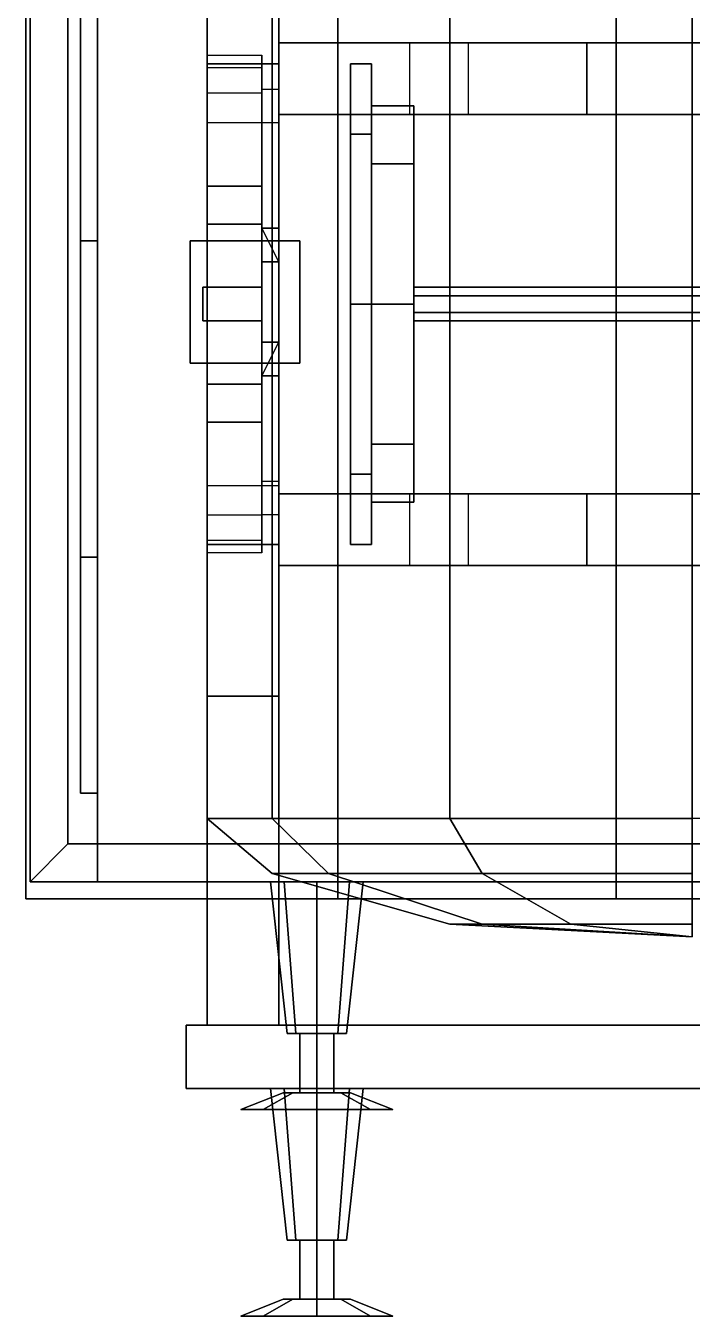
# Model space of a CAD drawing. Header units: millimetres. Extents: x -1.6 to 3, y -4.3 to 7.5.
# Drawn here: x -1.58 to 0, y -4.32 to -1.26 of the extents above; entities that cross this region are included whole.
import ezdxf

# ---------------------------------------------------------------- set-up
doc = ezdxf.new("R2010")
doc.units = ezdxf.units.MM
doc.layers.add('buffer', color=1, linetype='Continuous')
doc.layers.add('wheels', color=2, linetype='Continuous')

msp = doc.modelspace()

# ---------------------------------------------------------------- linework, layer by layer
for points in [[(-1.15, -3.63, 1.3), (-0.98, -3.63, 1.3), (-0.98, 3.63, 1.3), (-1.15, 3.63, 1.3)], [(-1.15, 3.63, 1.3), (-1.15, 3.63, 1.01), (-1.15, -3.63, 1.01), (-1.15, -3.63, 1.3)], [(-1.15, 3.63, 1.01), (-0.98, 3.63, 1.01), (-0.98, -3.63, 1.01), (-1.15, -3.63, 1.01)], [(-0.98, -3.63, 1.3), (-0.98, -3.63, 1.01), (-0.98, 3.63, 1.01), (-0.98, 3.63, 1.3)], [(-1.58, 3.31, -11.02), (-1.58, -3.33, -11.02), (-0.84, -3.33, -10.89), (-0.84, 3.31, -10.89)], [(1.58, 3.31, -11.02), (1.58, -3.33, -11.02), (-1.58, -3.33, -11.02), (-1.58, 3.31, -11.02)], [(-0.84, 3.31, -10.89), (-0.84, -3.33, -10.89), (0.84, -3.33, -10.89), (0.84, 3.31, -10.89)], [(-0.84, 3.31, -10.89), (-0.84, -3.33, -10.89), (-0.18, -3.33, -10.83), (-0.18, 3.31, -10.83)], [(0.84, 3.31, -10.89), (0.84, -3.33, -10.89), (-0.84, -3.33, -10.89), (-0.84, 3.31, -10.89)], [(-0.18, 3.31, -10.83), (-0.18, -3.33, -10.83), (0.18, -3.33, -10.83), (0.18, 3.31, -10.83)], [(-1.57, 3.29, -4.2), (-1.57, -3.29, -4.2), (-1.57, -3.29, -3.9), (-1.57, 3.29, -3.9)], [(1.57, 3.29, -4.2), (1.57, -3.29, -4.2), (-1.57, -3.29, -4.2), (-1.57, 3.29, -4.2)], [(-1.57, -3.29, -2.58), (-1.48, -3.2, -2.58), (-1.48, 3.2, -2.58), (-1.57, 3.29, -2.58)], [(-1.57, 3.29, -2.58), (-1.57, 3.29, -3.9), (-1.57, -3.29, -3.9), (-1.57, -3.29, -2.58)], [(-1.41, 3.29, -13.54), (-1.41, -3.29, -13.54), (-1.41, -3.29, -11.02), (-1.41, 3.29, -11.02)], [(1.41, 3.29, -13.54), (1.41, -3.29, -13.54), (-1.41, -3.29, -13.54), (-1.41, 3.29, -13.54)], [(-1.48, 3.2, -3.9), (-1.48, -3.2, -3.9), (1.48, -3.2, -3.9), (1.48, 3.2, -3.9)], [(-1.48, -3.2, -2.58), (-1.48, -3.2, -3.9), (-1.48, 3.2, -3.9), (-1.48, 3.2, -2.58)], [(-0.9959, 3.14, 3.035), (-1.15, 3.14, 2.46), (-1.15, -3.14, 2.46), (-0.9959, -3.14, 3.035)], [(-1.15, 3.14, 2.46), (-0.9959, 3.14, 1.885), (-0.9959, -3.14, 1.885), (-1.15, -3.14, 2.46)], [(-0.575, 3.14, 3.4559), (-0.9959, 3.14, 3.035), (-0.9959, -3.14, 3.035), (-0.575, -3.14, 3.4559)], [(-0.9959, 3.14, 1.885), (-0.575, 3.14, 1.4641), (-0.575, -3.14, 1.4641), (-0.9959, -3.14, 1.885)], [(0, 3.14, 3.61), (-0.575, 3.14, 3.4559), (-0.575, -3.14, 3.4559), (0, -3.14, 3.61)], [(-0.575, 3.14, 1.4641), (0, 3.14, 1.31), (0, -3.14, 1.31), (-0.575, -3.14, 1.4641)], [(0, 3.14, 1.31), (0.575, 3.14, 1.4641), (0.575, -3.14, 1.4641), (0, -3.14, 1.31)], [(-1.45, 0.92, -11.09), (-1.45, -3.08, -11.09), (-1.45, -3.08, -11.02), (-1.45, 0.92, -11.02)], [(-1.41, 0.92, -11.09), (-1.41, -3.08, -11.09), (-1.45, -3.08, -11.09), (-1.45, 0.92, -11.09)], [(-1.45, 0.92, -13.27), (-1.45, -3.08, -13.27), (-1.45, -3.08, -13.2), (-1.45, 0.92, -13.2)], [(-1.41, 0.92, -13.27), (-1.41, -3.08, -13.27), (-1.45, -3.08, -13.27), (-1.45, 0.92, -13.27)], [(-1.45, 0.92, -13.2), (-1.45, -3.08, -13.2), (-1.41, -3.08, -13.2), (-1.41, 0.92, -13.2)], [(-1.41, -3.08, -11.02), (-1.41, -3.08, -11.09), (-1.41, 0.92, -11.09), (-1.41, 0.92, -11.02)], [(-1.15, -0.99, 0.96), (-0.98, -0.99, 0.96), (-0.98, -1.35, 0.83), (-1.15, -1.35, 0.83)], [(-1.15, -0.99, 1.01), (-1.15, -0.99, 0.96), (-1.15, -1.35, 0.83), (-1.15, -1.49, 1.01)], [(-0.98, -1.49, 1.01), (-0.98, -1.35, 0.83), (-0.98, -0.99, 0.96), (-0.98, -0.99, 1.01)], [(0.98, -1.3, 1.3), (0.98, -1.3, 1.01), (-0.98, -1.3, 1.01), (-0.98, -1.3, 1.3)], [(-0.98, -1.47, 1.01), (-0.98, -1.3, 1.01), (0.98, -1.3, 1.01), (0.98, -1.47, 1.01)], [(0.98, -1.47, 1.3), (0.98, -1.3, 1.3), (-0.98, -1.3, 1.3), (-0.98, -1.47, 1.3)], [(-0.53, -1.3, 1.46), (-0.67, -1.3, 1.3), (-0.67, -1.47, 1.3), (-0.53, -1.47, 1.46)], [(-0.25, -1.3, 1.38), (-0.25, -1.3, 1.3), (-0.67, -1.3, 1.3), (-0.53, -1.3, 1.46)], [(-0.25, -1.47, 1.3), (-0.25, -1.3, 1.3), (-0.25, -1.3, 1.38), (-0.25, -1.47, 1.38)], [(-1.15, -1.33, -13.54), (-1.15, -1.73, -13.78), (-1.15, -1.64, -13.66), (-1.15, -1.36, -13.54)], [(-1.02, -1.33, -13.54), (-1.02, -1.73, -13.78), (-1.15, -1.73, -13.78), (-1.15, -1.33, -13.54)], [(-1.02, -1.33, -4.2), (-1.02, -1.73, -4.44), (-1.15, -1.73, -4.44), (-1.15, -1.33, -4.2)], [(-1.15, -1.33, -4.2), (-1.15, -1.73, -4.44), (-1.15, -1.64, -4.32), (-1.15, -1.36, -4.2)], [(-1.15, -1.33, 0.88), (-1.15, -1.73, 0.68), (-1.15, -1.64, 0.85), (-1.15, -1.42, 0.95)], [(-1.02, -1.33, 0.88), (-1.02, -1.73, 0.68), (-1.15, -1.73, 0.68), (-1.15, -1.33, 0.88)], [(-1.02, -1.64, -13.66), (-1.02, -1.73, -13.78), (-1.02, -1.33, -13.54), (-1.02, -1.36, -13.54)], [(-1.02, -1.64, -4.32), (-1.02, -1.73, -4.44), (-1.02, -1.33, -4.2), (-1.02, -1.36, -4.2)], [(-1.02, -1.64, 0.85), (-1.02, -1.73, 0.68), (-1.02, -1.33, 0.88), (-1.02, -1.42, 0.95)], [(-1.15, -1.35, 0.83), (-0.98, -1.35, 0.83), (-0.98, -1.49, 1.01), (-1.15, -1.49, 1.01)], [(-1.15, -1.36, -13.54), (-1.15, -1.64, -13.66), (-1.02, -1.64, -13.66), (-1.02, -1.36, -13.54)], [(-1.15, -1.36, -4.2), (-1.15, -1.64, -4.32), (-1.02, -1.64, -4.32), (-1.02, -1.36, -4.2)], [(-1.15, -1.42, 0.95), (-1.15, -1.64, 0.85), (-1.02, -1.64, 0.85), (-1.02, -1.42, 0.95)], [(-1.02, -1.41, -13.54), (-1.02, -1.74, -14.07), (-1.02, -1.74, -13.93), (-1.02, -1.49, -13.54)], [(-0.98, -1.41, -13.54), (-0.98, -1.74, -14.07), (-1.02, -1.74, -14.07), (-1.02, -1.41, -13.54)], [(-0.98, -1.41, -4.2), (-0.98, -1.74, -4.73), (-1.02, -1.74, -4.73), (-1.02, -1.41, -4.2)], [(-1.02, -1.41, -4.2), (-1.02, -1.74, -4.73), (-1.02, -1.74, -4.59), (-1.02, -1.49, -4.2)], [(-1.02, -1.41, 1.01), (-1.02, -1.74, 0.35), (-1.02, -1.74, 0.49), (-1.02, -1.49, 1.01)], [(-0.98, -1.41, 1.01), (-0.98, -1.74, 0.35), (-1.02, -1.74, 0.35), (-1.02, -1.41, 1.01)], [(-0.98, -1.74, -13.93), (-0.98, -1.74, -14.07), (-0.98, -1.41, -13.54), (-0.98, -1.49, -13.54)], [(-0.98, -1.74, -4.59), (-0.98, -1.74, -4.73), (-0.98, -1.41, -4.2), (-0.98, -1.49, -4.2)], [(-0.98, -1.74, 0.49), (-0.98, -1.74, 0.35), (-0.98, -1.41, 1.01), (-0.98, -1.49, 1.01)], [(-1.02, -1.49, -13.54), (-1.02, -1.74, -13.93), (-0.98, -1.74, -13.93), (-0.98, -1.49, -13.54)], [(-1.02, -1.49, -4.2), (-1.02, -1.74, -4.59), (-0.98, -1.74, -4.59), (-0.98, -1.49, -4.2)], [(-1.02, -1.49, 1.01), (-1.02, -1.74, 0.49), (-0.98, -1.74, 0.49), (-0.98, -1.49, 1.01)], [(-0.98, -1.47, 1.3), (-0.98, -1.47, 1.01), (0.98, -1.47, 1.01), (0.98, -1.47, 1.3)], [(-0.53, -1.47, 1.46), (-0.67, -1.47, 1.3), (-0.25, -1.47, 1.3), (-0.25, -1.47, 1.38)], [(-1.15, -1.73, -13.78), (-1.15, -1.88, -13.78), (-1.15, -1.88, -13.66), (-1.15, -1.64, -13.66)], [(-1.15, -1.64, -13.66), (-1.15, -1.88, -13.66), (-1.02, -1.88, -13.66), (-1.02, -1.64, -13.66)], [(-1.15, -1.64, -4.32), (-1.15, -1.88, -4.32), (-1.02, -1.88, -4.32), (-1.02, -1.64, -4.32)], [(-1.15, -1.73, -4.44), (-1.15, -1.88, -4.44), (-1.15, -1.88, -4.32), (-1.15, -1.64, -4.32)], [(-1.15, -1.73, 0.68), (-1.15, -1.88, 0.68), (-1.15, -1.88, 0.85), (-1.15, -1.64, 0.85)], [(-1.15, -1.64, 0.85), (-1.15, -1.88, 0.85), (-1.02, -1.88, 0.85), (-1.02, -1.64, 0.85)], [(-1.02, -1.73, -13.78), (-1.02, -1.88, -13.78), (-1.15, -1.88, -13.78), (-1.15, -1.73, -13.78)], [(-1.02, -1.73, -4.44), (-1.02, -1.88, -4.44), (-1.15, -1.88, -4.44), (-1.15, -1.73, -4.44)], [(-1.02, -1.73, 0.68), (-1.02, -1.88, 0.68), (-1.15, -1.88, 0.68), (-1.15, -1.73, 0.68)], [(-0.98, -1.74, -13.54), (-0.98, -1.74, -14.19), (-1.02, -1.74, -14.19), (-1.02, -1.74, -13.54)], [(-1.02, -1.74, -13.54), (-1.02, -1.74, -13.74), (-1.02, -1.82, -13.74), (-1.02, -1.82, -13.54)], [(-1.02, -1.74, -13.74), (-1.02, -1.74, -14.19), (-1.02, -2.09, -14.19), (-1.02, -2.09, -13.74)], [(-1.02, -2.09, -14.19), (-1.02, -1.74, -14.19), (-0.98, -1.74, -14.19), (-0.98, -2.09, -14.19)], [(-0.98, -2.01, -13.74), (-0.98, -1.82, -13.74), (-1.02, -1.74, -13.74), (-1.02, -2.09, -13.74)], [(-0.98, -2.01, -4.4), (-0.98, -1.82, -4.4), (-1.02, -1.74, -4.4), (-1.02, -2.09, -4.4)], [(-1.02, -2.09, -4.85), (-1.02, -1.74, -4.85), (-0.98, -1.74, -4.85), (-0.98, -2.09, -4.85)], [(-1.02, -1.74, -4.4), (-1.02, -1.74, -4.85), (-1.02, -2.09, -4.85), (-1.02, -2.09, -4.4)], [(-1.02, -1.74, -4.2), (-1.02, -1.74, -4.4), (-1.02, -1.82, -4.4), (-1.02, -1.82, -4.2)], [(-0.98, -1.74, -4.2), (-0.98, -1.74, -4.85), (-1.02, -1.74, -4.85), (-1.02, -1.74, -4.2)], [(-1.02, -1.74, 0.68), (-1.02, -1.74, 0.23), (-1.02, -2.09, 0.23), (-1.02, -2.09, 0.68)], [(-0.98, -2.01, 0.68), (-0.98, -1.82, 0.68), (-1.02, -1.74, 0.68), (-1.02, -2.09, 0.68)], [(-1.02, -2.09, 0.23), (-1.02, -1.74, 0.23), (-0.98, -1.74, 0.23), (-0.98, -2.09, 0.23)], [(-1.02, -1.74, 1.01), (-1.02, -1.74, 0.68), (-1.02, -1.82, 0.68), (-1.02, -1.82, 1.01)], [(-0.98, -1.74, 1.01), (-0.98, -1.74, 0.23), (-1.02, -1.74, 0.23), (-1.02, -1.74, 1.01)], [(-0.98, -1.82, -13.74), (-0.98, -1.74, -13.74), (-0.98, -1.74, -13.54), (-0.98, -1.82, -13.54)], [(-0.98, -2.09, -14.19), (-0.98, -1.74, -14.19), (-0.98, -1.74, -13.74), (-0.98, -2.09, -13.74)], [(-0.98, -2.09, -4.85), (-0.98, -1.74, -4.85), (-0.98, -1.74, -4.4), (-0.98, -2.09, -4.4)], [(-0.98, -1.82, -4.4), (-0.98, -1.74, -4.4), (-0.98, -1.74, -4.2), (-0.98, -1.82, -4.2)], [(-0.98, -2.09, 0.23), (-0.98, -1.74, 0.23), (-0.98, -1.74, 0.68), (-0.98, -2.09, 0.68)], [(-0.98, -1.82, 0.68), (-0.98, -1.74, 0.68), (-0.98, -1.74, 1.01), (-0.98, -1.82, 1.01)], [(-1.45, -1.77, -11.52), (-1.45, -2.52, -11.52), (-1.45, -2.52, -11.09), (-1.45, -1.77, -11.09)], [(-1.41, -1.77, -11.52), (-1.41, -2.52, -11.52), (-1.45, -2.52, -11.52), (-1.45, -1.77, -11.52)], [(-1.41, -1.77, -11.09), (-1.41, -1.77, -11.52), (-1.45, -1.77, -11.52), (-1.45, -1.77, -11.09)], [(-1.45, -1.77, -11.09), (-1.45, -2.52, -11.09), (-1.41, -2.52, -11.09), (-1.41, -1.77, -11.09)], [(-1.19, -1.77, -13.79), (-1.19, -1.77, -14.07), (-1.19, -2.06, -14.07), (-1.19, -2.06, -13.79)], [(-0.93, -1.77, -13.79), (-0.93, -1.77, -14.07), (-1.19, -1.77, -14.07), (-1.19, -1.77, -13.79)], [(-1.19, -2.06, -14.07), (-1.19, -1.77, -14.07), (-0.93, -1.77, -14.07), (-0.93, -2.06, -14.07)], [(-0.93, -2.06, -13.79), (-0.93, -1.77, -13.79), (-1.19, -1.77, -13.79), (-1.19, -2.06, -13.79)], [(-0.93, -1.77, -4.45), (-0.93, -1.77, -4.73), (-1.19, -1.77, -4.73), (-1.19, -1.77, -4.45)], [(-1.19, -1.77, -4.45), (-1.19, -1.77, -4.73), (-1.19, -2.06, -4.73), (-1.19, -2.06, -4.45)], [(-1.19, -2.06, -4.73), (-1.19, -1.77, -4.73), (-0.93, -1.77, -4.73), (-0.93, -2.06, -4.73)], [(-0.93, -2.06, -4.45), (-0.93, -1.77, -4.45), (-1.19, -1.77, -4.45), (-1.19, -2.06, -4.45)], [(-1.19, -1.77, 0.63), (-1.19, -1.77, 0.35), (-1.19, -2.06, 0.35), (-1.19, -2.06, 0.63)], [(-0.93, -1.77, 0.63), (-0.93, -1.77, 0.35), (-1.19, -1.77, 0.35), (-1.19, -1.77, 0.63)], [(-0.93, -2.06, 0.63), (-0.93, -1.77, 0.63), (-1.19, -1.77, 0.63), (-1.19, -2.06, 0.63)], [(-1.19, -2.06, 0.35), (-1.19, -1.77, 0.35), (-0.93, -1.77, 0.35), (-0.93, -2.06, 0.35)], [(-0.93, -2.06, -14.07), (-0.93, -1.77, -14.07), (-0.93, -1.77, -13.79), (-0.93, -2.06, -13.79)], [(-0.93, -2.06, -4.73), (-0.93, -1.77, -4.73), (-0.93, -1.77, -4.45), (-0.93, -2.06, -4.45)], [(-0.93, -2.06, 0.35), (-0.93, -1.77, 0.35), (-0.93, -1.77, 0.63), (-0.93, -2.06, 0.63)], [(-1.02, -1.82, -13.54), (-1.02, -1.82, -13.74), (-0.98, -1.82, -13.74), (-0.98, -1.82, -13.54)], [(-1.02, -1.82, -4.2), (-1.02, -1.82, -4.4), (-0.98, -1.82, -4.4), (-0.98, -1.82, -4.2)], [(-1.02, -1.82, 1.01), (-1.02, -1.82, 0.68), (-0.98, -1.82, 0.68), (-0.98, -1.82, 1.01)], [(-1.02, -1.88, -13.65), (-1.02, -1.88, -13.79), (-1.16, -1.88, -13.79), (-1.16, -1.88, -13.65)], [(-1.16, -1.88, -13.65), (-1.16, -1.88, -13.79), (-1.16, -1.96, -13.79), (-1.16, -1.96, -13.65)], [(-1.02, -1.96, -13.65), (-1.02, -1.88, -13.65), (-1.16, -1.88, -13.65), (-1.16, -1.96, -13.65)], [(-1.02, -1.96, -4.31), (-1.02, -1.88, -4.31), (-1.16, -1.88, -4.31), (-1.16, -1.96, -4.31)], [(-1.16, -1.88, -4.31), (-1.16, -1.88, -4.45), (-1.16, -1.96, -4.45), (-1.16, -1.96, -4.31)], [(-1.02, -1.88, -4.31), (-1.02, -1.88, -4.45), (-1.16, -1.88, -4.45), (-1.16, -1.88, -4.31)], [(-1.16, -1.88, 0.87), (-1.16, -1.88, 0.63), (-1.16, -1.96, 0.63), (-1.16, -1.96, 0.87)], [(-1.02, -1.88, 0.87), (-1.02, -1.88, 0.63), (-1.16, -1.88, 0.63), (-1.16, -1.88, 0.87)], [(-1.02, -1.96, 0.87), (-1.02, -1.88, 0.87), (-1.16, -1.88, 0.87), (-1.16, -1.96, 0.87)], [(-1.02, -1.96, -13.79), (-1.02, -1.88, -13.79), (-1.02, -1.88, -13.65), (-1.02, -1.96, -13.65)], [(-1.02, -1.96, -4.45), (-1.02, -1.88, -4.45), (-1.02, -1.88, -4.31), (-1.02, -1.96, -4.31)], [(-1.02, -1.96, 0.63), (-1.02, -1.88, 0.63), (-1.02, -1.88, 0.87), (-1.02, -1.96, 0.87)], [(-1.16, -1.96, -13.65), (-1.16, -1.96, -13.79), (-1.02, -1.96, -13.79), (-1.02, -1.96, -13.65)], [(-1.16, -1.96, -4.31), (-1.16, -1.96, -4.45), (-1.02, -1.96, -4.45), (-1.02, -1.96, -4.31)], [(-1.16, -1.96, 0.87), (-1.16, -1.96, 0.63), (-1.02, -1.96, 0.63), (-1.02, -1.96, 0.87)], [(-1.02, -2.2, -13.66), (-1.02, -1.96, -13.66), (-1.15, -1.96, -13.66), (-1.15, -2.2, -13.66)], [(-1.15, -2.11, -13.78), (-1.15, -1.96, -13.78), (-1.02, -1.96, -13.78), (-1.02, -2.11, -13.78)], [(-1.15, -1.96, -13.66), (-1.15, -1.96, -13.78), (-1.15, -2.11, -13.78), (-1.15, -2.2, -13.66)], [(-1.15, -1.96, -4.32), (-1.15, -1.96, -4.44), (-1.15, -2.11, -4.44), (-1.15, -2.2, -4.32)], [(-1.15, -2.11, -4.44), (-1.15, -1.96, -4.44), (-1.02, -1.96, -4.44), (-1.02, -2.11, -4.44)], [(-1.02, -2.2, -4.32), (-1.02, -1.96, -4.32), (-1.15, -1.96, -4.32), (-1.15, -2.2, -4.32)], [(-1.15, -1.96, 0.85), (-1.15, -1.96, 0.68), (-1.15, -2.11, 0.68), (-1.15, -2.2, 0.85)], [(-1.15, -2.11, 0.68), (-1.15, -1.96, 0.68), (-1.02, -1.96, 0.68), (-1.02, -2.11, 0.68)], [(-1.02, -2.2, 0.85), (-1.02, -1.96, 0.85), (-1.15, -1.96, 0.85), (-1.15, -2.2, 0.85)], [(-1.02, -2.01, -13.54), (-1.02, -2.01, -13.74), (-1.02, -2.09, -13.74), (-1.02, -2.09, -13.54)], [(-0.98, -2.01, -13.54), (-0.98, -2.01, -13.74), (-1.02, -2.01, -13.74), (-1.02, -2.01, -13.54)], [(-1.02, -2.01, -4.2), (-1.02, -2.01, -4.4), (-1.02, -2.09, -4.4), (-1.02, -2.09, -4.2)], [(-0.98, -2.01, -4.2), (-0.98, -2.01, -4.4), (-1.02, -2.01, -4.4), (-1.02, -2.01, -4.2)], [(-1.02, -2.01, 1.01), (-1.02, -2.01, 0.68), (-1.02, -2.09, 0.68), (-1.02, -2.09, 1.01)], [(-0.98, -2.01, 1.01), (-0.98, -2.01, 0.68), (-1.02, -2.01, 0.68), (-1.02, -2.01, 1.01)], [(-0.98, -2.09, -13.74), (-0.98, -2.01, -13.74), (-0.98, -2.01, -13.54), (-0.98, -2.09, -13.54)], [(-0.98, -2.09, -4.4), (-0.98, -2.01, -4.4), (-0.98, -2.01, -4.2), (-0.98, -2.09, -4.2)], [(-0.98, -2.09, 0.68), (-0.98, -2.01, 0.68), (-0.98, -2.01, 1.01), (-0.98, -2.09, 1.01)], [(-1.19, -2.06, -13.79), (-1.19, -2.06, -14.07), (-0.93, -2.06, -14.07), (-0.93, -2.06, -13.79)], [(-1.19, -2.06, -4.45), (-1.19, -2.06, -4.73), (-0.93, -2.06, -4.73), (-0.93, -2.06, -4.45)], [(-1.19, -2.06, 0.63), (-1.19, -2.06, 0.35), (-0.93, -2.06, 0.35), (-0.93, -2.06, 0.63)], [(-1.15, -2.51, -13.54), (-1.15, -2.11, -13.78), (-1.02, -2.11, -13.78), (-1.02, -2.51, -13.54)], [(-1.15, -2.2, -13.66), (-1.15, -2.11, -13.78), (-1.15, -2.51, -13.54), (-1.15, -2.48, -13.54)], [(-1.15, -2.2, -4.32), (-1.15, -2.11, -4.44), (-1.15, -2.51, -4.2), (-1.15, -2.48, -4.2)], [(-1.15, -2.51, -4.2), (-1.15, -2.11, -4.44), (-1.02, -2.11, -4.44), (-1.02, -2.51, -4.2)], [(-1.15, -2.2, 0.85), (-1.15, -2.11, 0.68), (-1.15, -2.51, 0.88), (-1.15, -2.42, 0.95)], [(-1.15, -2.51, 0.88), (-1.15, -2.11, 0.68), (-1.02, -2.11, 0.68), (-1.02, -2.51, 0.88)], [(-1.02, -2.09, -13.54), (-1.02, -2.09, -14.19), (-0.98, -2.09, -14.19), (-0.98, -2.09, -13.54)], [(-1.02, -2.09, -13.93), (-1.02, -2.09, -14.07), (-1.02, -2.42, -13.54), (-1.02, -2.34, -13.54)], [(-1.02, -2.42, -13.54), (-1.02, -2.09, -14.07), (-0.98, -2.09, -14.07), (-0.98, -2.42, -13.54)], [(-0.98, -2.34, -13.54), (-0.98, -2.09, -13.93), (-1.02, -2.09, -13.93), (-1.02, -2.34, -13.54)], [(-0.98, -2.34, -4.2), (-0.98, -2.09, -4.59), (-1.02, -2.09, -4.59), (-1.02, -2.34, -4.2)], [(-1.02, -2.42, -4.2), (-1.02, -2.09, -4.73), (-0.98, -2.09, -4.73), (-0.98, -2.42, -4.2)], [(-1.02, -2.09, -4.59), (-1.02, -2.09, -4.73), (-1.02, -2.42, -4.2), (-1.02, -2.34, -4.2)], [(-1.02, -2.09, -4.2), (-1.02, -2.09, -4.85), (-0.98, -2.09, -4.85), (-0.98, -2.09, -4.2)], [(-1.02, -2.09, 1.01), (-1.02, -2.09, 0.23), (-0.98, -2.09, 0.23), (-0.98, -2.09, 1.01)], [(-1.02, -2.09, 0.49), (-1.02, -2.09, 0.35), (-1.02, -2.42, 1.01), (-1.02, -2.34, 1.01)], [(-1.02, -2.42, 1.01), (-1.02, -2.09, 0.35), (-0.98, -2.09, 0.35), (-0.98, -2.42, 1.01)], [(-0.98, -2.34, 1.01), (-0.98, -2.09, 0.49), (-1.02, -2.09, 0.49), (-1.02, -2.34, 1.01)], [(-1.02, -2.51, -13.54), (-1.02, -2.11, -13.78), (-1.02, -2.2, -13.66), (-1.02, -2.48, -13.54)], [(-1.02, -2.51, -4.2), (-1.02, -2.11, -4.44), (-1.02, -2.2, -4.32), (-1.02, -2.48, -4.2)], [(-1.02, -2.51, 0.88), (-1.02, -2.11, 0.68), (-1.02, -2.2, 0.85), (-1.02, -2.42, 0.95)], [(-0.98, -2.42, -13.54), (-0.98, -2.09, -14.07), (-0.98, -2.09, -13.93), (-0.98, -2.34, -13.54)], [(-0.98, -2.42, -4.2), (-0.98, -2.09, -4.73), (-0.98, -2.09, -4.59), (-0.98, -2.34, -4.2)], [(-0.98, -2.42, 1.01), (-0.98, -2.09, 0.35), (-0.98, -2.09, 0.49), (-0.98, -2.34, 1.01)], [(-1.02, -2.48, -13.54), (-1.02, -2.2, -13.66), (-1.15, -2.2, -13.66), (-1.15, -2.48, -13.54)], [(-1.02, -2.48, -4.2), (-1.02, -2.2, -4.32), (-1.15, -2.2, -4.32), (-1.15, -2.48, -4.2)], [(-1.02, -2.42, 0.95), (-1.02, -2.2, 0.85), (-1.15, -2.2, 0.85), (-1.15, -2.42, 0.95)], [(-1.15, -2.35, 1.01), (-1.15, -2.49, 0.83), (-1.15, -2.85, 0.96), (-1.15, -2.85, 1.01)], [(-0.98, -2.49, 0.83), (-1.15, -2.49, 0.83), (-1.15, -2.35, 1.01), (-0.98, -2.35, 1.01)], [(-0.98, -2.85, 1.01), (-0.98, -2.85, 0.96), (-0.98, -2.49, 0.83), (-0.98, -2.35, 1.01)], [(0.98, -2.54, 1.3), (0.98, -2.37, 1.3), (-0.98, -2.37, 1.3), (-0.98, -2.54, 1.3)], [(0.98, -2.37, 1.3), (0.98, -2.37, 1.01), (-0.98, -2.37, 1.01), (-0.98, -2.37, 1.3)], [(-0.98, -2.54, 1.01), (-0.98, -2.37, 1.01), (0.98, -2.37, 1.01), (0.98, -2.54, 1.01)], [(-0.25, -2.37, 1.38), (-0.25, -2.37, 1.3), (-0.67, -2.37, 1.3), (-0.53, -2.37, 1.46)], [(-0.53, -2.37, 1.46), (-0.67, -2.37, 1.3), (-0.67, -2.54, 1.3), (-0.53, -2.54, 1.46)], [(-0.25, -2.54, 1.3), (-0.25, -2.37, 1.3), (-0.25, -2.37, 1.38), (-0.25, -2.54, 1.38)], [(-0.98, -2.85, 0.96), (-1.15, -2.85, 0.96), (-1.15, -2.49, 0.83), (-0.98, -2.49, 0.83)], [(-1.45, -2.52, -11.09), (-1.45, -2.52, -11.52), (-1.41, -2.52, -11.52), (-1.41, -2.52, -11.09)], [(-0.98, -2.54, 1.3), (-0.98, -2.54, 1.01), (0.98, -2.54, 1.01), (0.98, -2.54, 1.3)], [(-0.53, -2.54, 1.46), (-0.67, -2.54, 1.3), (-0.25, -2.54, 1.3), (-0.25, -2.54, 1.38)], [(-1.15, -2.85, 1.01), (-1.15, -2.85, 0.96), (-0.98, -2.85, 0.96), (-0.98, -2.85, 1.01)], [(-1.45, -3.08, -11.02), (-1.45, -3.08, -11.09), (-1.41, -3.08, -11.09), (-1.41, -3.08, -11.02)], [(-1.45, -3.08, -13.2), (-1.45, -3.08, -13.27), (-1.41, -3.08, -13.27), (-1.41, -3.08, -13.2)], [(-0.9959, -3.27, 2.46), (-1.15, -3.14, 2.46), (-0.9959, -3.14, 1.885), (-0.8625, -3.27, 1.962)], [(-0.8625, -3.27, 2.958), (-0.9959, -3.14, 3.035), (-1.15, -3.14, 2.46), (-0.9959, -3.27, 2.46)], [(-0.8625, -3.27, 1.962), (-0.9959, -3.14, 1.885), (-0.575, -3.14, 1.4641), (-0.498, -3.27, 1.5975)], [(-0.498, -3.27, 3.3225), (-0.575, -3.14, 3.4559), (-0.9959, -3.14, 3.035), (-0.8625, -3.27, 2.958)], [(-0.498, -3.27, 1.5975), (-0.575, -3.14, 1.4641), (0, -3.14, 1.31), (0, -3.27, 1.4641)], [(0, -3.27, 3.4559), (0, -3.14, 3.61), (-0.575, -3.14, 3.4559), (-0.498, -3.27, 3.3225)], [(-1.48, -3.2, -2.58), (-1.57, -3.29, -2.58), (1.57, -3.29, -2.58), (1.48, -3.2, -2.58)], [(1.48, -3.2, -2.58), (1.48, -3.2, -3.9), (-1.48, -3.2, -3.9), (-1.48, -3.2, -2.58)], [(-0.575, -3.39, 2.46), (-0.9959, -3.27, 2.46), (-0.8625, -3.27, 1.962), (-0.498, -3.39, 2.1725)], [(-0.498, -3.39, 2.7475), (-0.8625, -3.27, 2.958), (-0.9959, -3.27, 2.46), (-0.575, -3.39, 2.46)], [(-0.498, -3.39, 2.1725), (-0.8625, -3.27, 1.962), (-0.498, -3.27, 1.5975), (-0.2875, -3.39, 1.962)], [(-0.2875, -3.39, 2.958), (-0.498, -3.27, 3.3225), (-0.8625, -3.27, 2.958), (-0.498, -3.39, 2.7475)], [(-0.2875, -3.39, 1.962), (-0.498, -3.27, 1.5975), (0, -3.27, 1.4641), (0, -3.39, 1.885)], [(0, -3.39, 3.035), (0, -3.27, 3.4559), (-0.498, -3.27, 3.3225), (-0.2875, -3.39, 2.958)], [(-1.57, -3.29, -3.9), (-1.57, -3.29, -4.2), (1.57, -3.29, -4.2), (1.57, -3.29, -3.9)], [(-1.57, -3.29, -2.58), (-1.57, -3.29, -3.9), (1.57, -3.29, -3.9), (1.57, -3.29, -2.58)], [(-1.41, -3.29, -11.02), (-1.41, -3.29, -13.54), (1.41, -3.29, -13.54), (1.41, -3.29, -11.02)], [(-0.84, -3.33, -10.89), (-1.58, -3.33, -11.02), (1.58, -3.33, -11.02), (0.84, -3.33, -10.89)], [(-0.18, -3.33, -10.83), (-0.84, -3.33, -10.89), (0.84, -3.33, -10.89), (0.18, -3.33, -10.83)], [(0, -3.42, 2.46), (-0.575, -3.39, 2.46), (-0.498, -3.39, 2.1725), (0, -3.42, 2.46)], [(0, -3.42, 2.46), (-0.498, -3.39, 2.7475), (-0.575, -3.39, 2.46), (0, -3.42, 2.46)], [(0, -3.42, 2.46), (-0.498, -3.39, 2.1725), (-0.2875, -3.39, 1.962), (0, -3.42, 2.46)], [(0, -3.42, 2.46), (-0.2875, -3.39, 2.958), (-0.498, -3.39, 2.7475), (0, -3.42, 2.46)], [(0, -3.42, 2.46), (-0.2875, -3.39, 1.962), (0, -3.39, 1.885), (0, -3.42, 2.46)], [(0, -3.42, 2.46), (0, -3.39, 3.035), (-0.2875, -3.39, 2.958), (0, -3.42, 2.46)], [(1.2, -3.63, 1.3), (1.2, -3.63, 0.88), (-1.2, -3.63, 0.88), (-1.2, -3.63, 1.3)], [(-1.2, -3.63, 0.88), (-1.2, -3.78, 0.88), (-1.2, -3.78, 1.3), (-1.2, -3.63, 1.3)], [(1.2, -3.63, 0.88), (1.2, -3.78, 0.88), (-1.2, -3.78, 0.88), (-1.2, -3.63, 0.88)], [(-1.2, -3.63, 1.3), (-1.2, -3.78, 1.3), (1.2, -3.78, 1.3), (1.2, -3.63, 1.3)], [(-1.2, -3.78, 1.3), (-1.2, -3.78, 0.88), (1.2, -3.78, 0.88), (1.2, -3.78, 1.3)]]:
    msp.add_3dface(points)
at = {"layer": 'buffer'}
for points in [[(-0.9678, -3.29, -13.3422), (-1, -3.29, -13.42), (-0.96, -3.65, -13.42), (-0.9395, -3.65, -13.3705)], [(-1, -3.29, -13.42), (-0.9678, -3.29, -13.4978), (-0.9395, -3.65, -13.4695), (-0.96, -3.65, -13.42)], [(-0.9678, -3.29, -4.0022), (-1, -3.29, -4.08), (-0.96, -3.65, -4.08), (-0.9395, -3.65, -4.0305)], [(-1, -3.29, -4.08), (-0.9678, -3.29, -4.1578), (-0.9395, -3.65, -4.1295), (-0.96, -3.65, -4.08)], [(-0.89, -3.29, -13.31), (-0.9678, -3.29, -13.3422), (-0.9395, -3.65, -13.3705), (-0.89, -3.65, -13.35)], [(-0.9678, -3.29, -13.4978), (-0.89, -3.29, -13.53), (-0.89, -3.65, -13.49), (-0.9395, -3.65, -13.4695)], [(-0.89, -3.29, -3.97), (-0.9678, -3.29, -4.0022), (-0.9395, -3.65, -4.0305), (-0.89, -3.65, -4.01)], [(-0.9678, -3.29, -4.1578), (-0.89, -3.29, -4.19), (-0.89, -3.65, -4.15), (-0.9395, -3.65, -4.1295)], [(-0.8122, -3.29, -13.3422), (-0.89, -3.29, -13.31), (-0.89, -3.65, -13.35), (-0.8405, -3.65, -13.3705)], [(-0.89, -3.29, -13.53), (-0.8122, -3.29, -13.4978), (-0.8405, -3.65, -13.4695), (-0.89, -3.65, -13.49)], [(-0.8122, -3.29, -4.0022), (-0.89, -3.29, -3.97), (-0.89, -3.65, -4.01), (-0.8405, -3.65, -4.0305)], [(-0.89, -3.29, -4.19), (-0.8122, -3.29, -4.1578), (-0.8405, -3.65, -4.1295), (-0.89, -3.65, -4.15)], [(-0.78, -3.29, -13.42), (-0.8122, -3.29, -13.3422), (-0.8405, -3.65, -13.3705), (-0.82, -3.65, -13.42)], [(-0.8122, -3.29, -13.4978), (-0.78, -3.29, -13.42), (-0.82, -3.65, -13.42), (-0.8405, -3.65, -13.4695)], [(-0.78, -3.29, -4.08), (-0.8122, -3.29, -4.0022), (-0.8405, -3.65, -4.0305), (-0.82, -3.65, -4.08)], [(-0.8122, -3.29, -4.1578), (-0.78, -3.29, -4.08), (-0.82, -3.65, -4.08), (-0.8405, -3.65, -4.1295)], [(-0.89, -3.65, -13.49), (-0.9395, -3.65, -13.3705), (-0.96, -3.65, -13.42), (-0.9395, -3.65, -13.4695)], [(-0.89, -3.65, -4.15), (-0.9395, -3.65, -4.0305), (-0.96, -3.65, -4.08), (-0.9395, -3.65, -4.1295)], [(-0.8405, -3.65, -13.4695), (-0.89, -3.65, -13.35), (-0.9395, -3.65, -13.3705), (-0.89, -3.65, -13.49)], [(-0.8405, -3.65, -4.1295), (-0.89, -3.65, -4.01), (-0.9395, -3.65, -4.0305), (-0.89, -3.65, -4.15)], [(-0.93, -3.79, -13.42), (-0.89, -3.79, -13.38), (-0.89, -3.65, -13.38), (-0.93, -3.65, -13.42)], [(-0.89, -3.79, -13.46), (-0.93, -3.79, -13.42), (-0.93, -3.65, -13.42), (-0.89, -3.65, -13.46)], [(-0.89, -3.79, -4.12), (-0.93, -3.79, -4.08), (-0.93, -3.65, -4.08), (-0.89, -3.65, -4.12)], [(-0.93, -3.79, -4.08), (-0.89, -3.79, -4.04), (-0.89, -3.65, -4.04), (-0.93, -3.65, -4.08)], [(-0.82, -3.65, -13.42), (-0.8405, -3.65, -13.3705), (-0.89, -3.65, -13.35), (-0.8405, -3.65, -13.4695)], [(-0.89, -3.79, -13.38), (-0.85, -3.79, -13.42), (-0.85, -3.65, -13.42), (-0.89, -3.65, -13.38)], [(-0.85, -3.79, -13.42), (-0.89, -3.79, -13.46), (-0.89, -3.65, -13.46), (-0.85, -3.65, -13.42)], [(-0.82, -3.65, -4.08), (-0.8405, -3.65, -4.0305), (-0.89, -3.65, -4.01), (-0.8405, -3.65, -4.1295)], [(-0.85, -3.79, -4.08), (-0.89, -3.79, -4.12), (-0.89, -3.65, -4.12), (-0.85, -3.65, -4.08)], [(-0.89, -3.79, -4.04), (-0.85, -3.79, -4.08), (-0.85, -3.65, -4.08), (-0.89, -3.65, -4.04)], [(-0.9466, -3.79, -13.3634), (-0.97, -3.79, -13.42), (-1.07, -3.83, -13.42), (-1.0173, -3.83, -13.2927)], [(-0.97, -3.79, -13.42), (-0.9466, -3.79, -13.4766), (-1.0173, -3.83, -13.5473), (-1.07, -3.83, -13.42)], [(-0.9466, -3.79, -4.0234), (-0.97, -3.79, -4.08), (-1.07, -3.83, -4.08), (-1.0173, -3.83, -3.9527)], [(-0.97, -3.79, -4.08), (-0.9466, -3.79, -4.1366), (-1.0173, -3.83, -4.2073), (-1.07, -3.83, -4.08)], [(-0.89, -3.79, -13.34), (-0.9466, -3.79, -13.3634), (-1.0173, -3.83, -13.2927), (-0.89, -3.83, -13.24)], [(-0.9466, -3.79, -13.4766), (-0.89, -3.79, -13.5), (-0.89, -3.83, -13.6), (-1.0173, -3.83, -13.5473)], [(-0.89, -3.79, -4), (-0.9466, -3.79, -4.0234), (-1.0173, -3.83, -3.9527), (-0.89, -3.83, -3.9)], [(-0.9466, -3.79, -4.1366), (-0.89, -3.79, -4.16), (-0.89, -3.83, -4.26), (-1.0173, -3.83, -4.2073)], [(-1, -3.78, 1), (-0.9678, -3.78, 0.9222), (-0.9395, -4.14, 0.9505), (-0.96, -4.14, 1)], [(-0.9678, -3.78, 1.0778), (-1, -3.78, 1), (-0.96, -4.14, 1), (-0.9395, -4.14, 1.0495)], [(-0.97, -3.79, -13.42), (-0.9466, -3.79, -13.3634), (-0.89, -3.79, -13.34), (-0.9466, -3.79, -13.4766)], [(-0.97, -3.79, -4.08), (-0.9466, -3.79, -4.0234), (-0.89, -3.79, -4), (-0.9466, -3.79, -4.1366)], [(-0.9678, -3.78, 0.9222), (-0.89, -3.78, 0.89), (-0.89, -4.14, 0.93), (-0.9395, -4.14, 0.9505)], [(-0.89, -3.78, 1.11), (-0.9678, -3.78, 1.0778), (-0.9395, -4.14, 1.0495), (-0.89, -4.14, 1.07)], [(-0.9466, -3.79, -13.4766), (-0.89, -3.79, -13.34), (-0.8334, -3.79, -13.3634), (-0.89, -3.79, -13.5)], [(-0.9466, -3.79, -4.1366), (-0.89, -3.79, -4), (-0.8334, -3.79, -4.0234), (-0.89, -3.79, -4.16)], [(-0.89, -3.78, 0.89), (-0.8122, -3.78, 0.9222), (-0.8405, -4.14, 0.9505), (-0.89, -4.14, 0.93)], [(-0.8122, -3.78, 1.0778), (-0.89, -3.78, 1.11), (-0.89, -4.14, 1.07), (-0.8405, -4.14, 1.0495)], [(-0.8334, -3.79, -13.3634), (-0.89, -3.79, -13.34), (-0.89, -3.83, -13.24), (-0.7627, -3.83, -13.2927)], [(-0.89, -3.79, -13.5), (-0.8334, -3.79, -13.4766), (-0.7627, -3.83, -13.5473), (-0.89, -3.83, -13.6)], [(-0.89, -3.79, -13.5), (-0.8334, -3.79, -13.3634), (-0.81, -3.79, -13.42), (-0.8334, -3.79, -13.4766)], [(-0.8334, -3.79, -4.0234), (-0.89, -3.79, -4), (-0.89, -3.83, -3.9), (-0.7627, -3.83, -3.9527)], [(-0.89, -3.79, -4.16), (-0.8334, -3.79, -4.1366), (-0.7627, -3.83, -4.2073), (-0.89, -3.83, -4.26)], [(-0.89, -3.79, -4.16), (-0.8334, -3.79, -4.0234), (-0.81, -3.79, -4.08), (-0.8334, -3.79, -4.1366)], [(-0.8122, -3.78, 0.9222), (-0.78, -3.78, 1), (-0.82, -4.14, 1), (-0.8405, -4.14, 0.9505)], [(-0.78, -3.78, 1), (-0.8122, -3.78, 1.0778), (-0.8405, -4.14, 1.0495), (-0.82, -4.14, 1)], [(-0.81, -3.79, -13.42), (-0.8334, -3.79, -13.3634), (-0.7627, -3.83, -13.2927), (-0.71, -3.83, -13.42)], [(-0.8334, -3.79, -13.4766), (-0.81, -3.79, -13.42), (-0.71, -3.83, -13.42), (-0.7627, -3.83, -13.5473)], [(-0.81, -3.79, -4.08), (-0.8334, -3.79, -4.0234), (-0.7627, -3.83, -3.9527), (-0.71, -3.83, -4.08)], [(-0.8334, -3.79, -4.1366), (-0.81, -3.79, -4.08), (-0.71, -3.83, -4.08), (-0.7627, -3.83, -4.2073)], [(-1.0173, -3.83, -13.2927), (-1.07, -3.83, -13.42), (-1.0173, -3.83, -13.5473), (-0.89, -3.83, -13.24)], [(-1.0173, -3.83, -3.9527), (-1.07, -3.83, -4.08), (-1.0173, -3.83, -4.2073), (-0.89, -3.83, -3.9)], [(-0.89, -3.83, -13.24), (-1.0173, -3.83, -13.5473), (-0.89, -3.83, -13.6), (-0.7627, -3.83, -13.2927)], [(-0.89, -3.83, -3.9), (-1.0173, -3.83, -4.2073), (-0.89, -3.83, -4.26), (-0.7627, -3.83, -3.9527)], [(-0.7627, -3.83, -13.2927), (-0.89, -3.83, -13.6), (-0.7627, -3.83, -13.5473), (-0.71, -3.83, -13.42)], [(-0.7627, -3.83, -3.9527), (-0.89, -3.83, -4.26), (-0.7627, -3.83, -4.2073), (-0.71, -3.83, -4.08)], [(-0.89, -4.14, 0.93), (-0.9395, -4.14, 1.0495), (-0.96, -4.14, 1), (-0.9395, -4.14, 0.9505)], [(-0.8405, -4.14, 0.9505), (-0.89, -4.14, 1.07), (-0.9395, -4.14, 1.0495), (-0.89, -4.14, 0.93)], [(-0.93, -4.28, 1), (-0.89, -4.28, 1.04), (-0.89, -4.14, 1.04), (-0.93, -4.14, 1)], [(-0.89, -4.28, 0.96), (-0.93, -4.28, 1), (-0.93, -4.14, 1), (-0.89, -4.14, 0.96)], [(-0.89, -4.28, 1.04), (-0.85, -4.28, 1), (-0.85, -4.14, 1), (-0.89, -4.14, 1.04)], [(-0.85, -4.28, 1), (-0.89, -4.28, 0.96), (-0.89, -4.14, 0.96), (-0.85, -4.14, 1)], [(-0.82, -4.14, 1), (-0.8405, -4.14, 1.0495), (-0.89, -4.14, 1.07), (-0.8405, -4.14, 0.9505)], [(-0.97, -4.28, 1), (-0.9466, -4.28, 0.9434), (-1.0173, -4.32, 0.8727), (-1.07, -4.32, 1)], [(-0.9466, -4.28, 1.0566), (-0.97, -4.28, 1), (-1.07, -4.32, 1), (-1.0173, -4.32, 1.1273)], [(-0.9466, -4.28, 0.9434), (-0.89, -4.28, 0.92), (-0.89, -4.32, 0.82), (-1.0173, -4.32, 0.8727)], [(-0.89, -4.28, 1.08), (-0.9466, -4.28, 1.0566), (-1.0173, -4.32, 1.1273), (-0.89, -4.32, 1.18)], [(-0.97, -4.28, 1), (-0.9466, -4.28, 1.0566), (-0.89, -4.28, 1.08), (-0.9466, -4.28, 0.9434)], [(-0.9466, -4.28, 0.9434), (-0.89, -4.28, 1.08), (-0.8334, -4.28, 1.0566), (-0.89, -4.28, 0.92)], [(-0.89, -4.28, 0.92), (-0.8334, -4.28, 0.9434), (-0.7627, -4.32, 0.8727), (-0.89, -4.32, 0.82)], [(-0.8334, -4.28, 1.0566), (-0.89, -4.28, 1.08), (-0.89, -4.32, 1.18), (-0.7627, -4.32, 1.1273)], [(-0.89, -4.28, 0.92), (-0.8334, -4.28, 1.0566), (-0.81, -4.28, 1), (-0.8334, -4.28, 0.9434)], [(-0.8334, -4.28, 0.9434), (-0.81, -4.28, 1), (-0.71, -4.32, 1), (-0.7627, -4.32, 0.8727)], [(-0.81, -4.28, 1), (-0.8334, -4.28, 1.0566), (-0.7627, -4.32, 1.1273), (-0.71, -4.32, 1)], [(-1.0173, -4.32, 1.1273), (-1.07, -4.32, 1), (-1.0173, -4.32, 0.8727), (-0.89, -4.32, 1.18)], [(-0.89, -4.32, 1.18), (-1.0173, -4.32, 0.8727), (-0.89, -4.32, 0.82), (-0.7627, -4.32, 1.1273)], [(-0.7627, -4.32, 1.1273), (-0.89, -4.32, 0.82), (-0.7627, -4.32, 0.8727), (-0.71, -4.32, 1)]]:
    msp.add_3dface(points, dxfattribs=at)
at = {"layer": 'wheels'}
for points in [[(-0.81, -2.3231, -14.3531), (-0.81, -1.35, -13.95), (-0.81, -1.5169, -14.3531), (-0.81, -1.92, -14.52)], [(-0.81, -2.49, -13.95), (-0.81, -1.5169, -13.5469), (-0.81, -1.35, -13.95), (-0.81, -2.3231, -14.3531)], [(-0.76, -1.35, -13.95), (-0.76, -1.5169, -14.3531), (-0.81, -1.5169, -14.3531), (-0.81, -1.35, -13.95)], [(-0.76, -1.5169, -13.5469), (-0.76, -1.35, -13.95), (-0.81, -1.35, -13.95), (-0.81, -1.5169, -13.5469)], [(-0.81, -2.49, -4.61), (-0.81, -1.5169, -4.2069), (-0.81, -1.35, -4.61), (-0.81, -2.3231, -5.0131)], [(-0.81, -2.3231, -5.0131), (-0.81, -1.35, -4.61), (-0.81, -1.5169, -5.0131), (-0.81, -1.92, -5.18)], [(-0.76, -1.35, -4.61), (-0.76, -1.5169, -5.0131), (-0.81, -1.5169, -5.0131), (-0.81, -1.35, -4.61)], [(-0.76, -1.5169, -4.2069), (-0.76, -1.35, -4.61), (-0.81, -1.35, -4.61), (-0.81, -1.5169, -4.2069)], [(-0.76, -1.5169, 0.8731), (-0.76, -1.35, 0.47), (-0.81, -1.35, 0.47), (-0.81, -1.5169, 0.8731)], [(-0.81, -2.49, 0.47), (-0.81, -1.5169, 0.8731), (-0.81, -1.35, 0.47), (-0.81, -2.3231, 0.0669)], [(-0.81, -2.3231, 0.0669), (-0.81, -1.35, 0.47), (-0.81, -1.5169, 0.0669), (-0.81, -1.92, -0.1)], [(-0.76, -1.35, 0.47), (-0.76, -1.5169, 0.0669), (-0.81, -1.5169, 0.0669), (-0.81, -1.35, 0.47)], [(-0.76, -1.45, -13.95), (-0.76, -1.5877, -14.2823), (-0.76, -1.5169, -14.3531), (-0.76, -1.35, -13.95)], [(-0.76, -1.5877, -13.6177), (-0.76, -1.45, -13.95), (-0.76, -1.35, -13.95), (-0.76, -1.5169, -13.5469)], [(-0.76, -1.45, -4.61), (-0.76, -1.5877, -4.9423), (-0.76, -1.5169, -5.0131), (-0.76, -1.35, -4.61)], [(-0.76, -1.5877, -4.2777), (-0.76, -1.45, -4.61), (-0.76, -1.35, -4.61), (-0.76, -1.5169, -4.2069)], [(-0.76, -1.5877, 0.8023), (-0.76, -1.45, 0.47), (-0.76, -1.35, 0.47), (-0.76, -1.5169, 0.8731)], [(-0.76, -1.45, 0.47), (-0.76, -1.5877, 0.1377), (-0.76, -1.5169, 0.0669), (-0.76, -1.35, 0.47)], [(-0.66, -1.45, -13.95), (-0.66, -1.5877, -14.2823), (-0.76, -1.5877, -14.2823), (-0.76, -1.45, -13.95)], [(-0.66, -1.5877, -13.6177), (-0.66, -1.45, -13.95), (-0.76, -1.45, -13.95), (-0.76, -1.5877, -13.6177)], [(-0.66, -1.45, -4.61), (-0.66, -1.5877, -4.9423), (-0.76, -1.5877, -4.9423), (-0.76, -1.45, -4.61)], [(-0.66, -1.5877, -4.2777), (-0.66, -1.45, -4.61), (-0.76, -1.45, -4.61), (-0.76, -1.5877, -4.2777)], [(-0.66, -1.5877, 0.8023), (-0.66, -1.45, 0.47), (-0.76, -1.45, 0.47), (-0.76, -1.5877, 0.8023)], [(-0.66, -1.45, 0.47), (-0.66, -1.5877, 0.1377), (-0.76, -1.5877, 0.1377), (-0.76, -1.45, 0.47)], [(-0.66, -1.5877, -13.6177), (-0.66, -2.39, -13.95), (-0.66, -2.2523, -14.2823), (-0.66, -1.45, -13.95)], [(-0.66, -1.45, -13.95), (-0.66, -2.2523, -14.2823), (-0.66, -1.92, -14.42), (-0.66, -1.5877, -14.2823)], [(-0.66, -1.45, -4.61), (-0.66, -2.2523, -4.9423), (-0.66, -1.92, -5.08), (-0.66, -1.5877, -4.9423)], [(-0.66, -1.5877, -4.2777), (-0.66, -2.39, -4.61), (-0.66, -2.2523, -4.9423), (-0.66, -1.45, -4.61)], [(-0.66, -1.5877, 0.8023), (-0.66, -2.39, 0.47), (-0.66, -2.2523, 0.1377), (-0.66, -1.45, 0.47)], [(-0.66, -1.45, 0.47), (-0.66, -2.2523, 0.1377), (-0.66, -1.92), (-0.66, -1.5877, 0.1377)], [(-0.76, -1.5169, -14.3531), (-0.76, -1.92, -14.52), (-0.81, -1.92, -14.52), (-0.81, -1.5169, -14.3531)], [(-0.81, -2.3231, -13.5469), (-0.81, -1.92, -13.38), (-0.81, -1.5169, -13.5469), (-0.81, -2.49, -13.95)], [(-0.76, -1.92, -13.38), (-0.76, -1.5169, -13.5469), (-0.81, -1.5169, -13.5469), (-0.81, -1.92, -13.38)], [(-0.81, -2.3231, -4.2069), (-0.81, -1.92, -4.04), (-0.81, -1.5169, -4.2069), (-0.81, -2.49, -4.61)], [(-0.76, -1.5169, -5.0131), (-0.76, -1.92, -5.18), (-0.81, -1.92, -5.18), (-0.81, -1.5169, -5.0131)], [(-0.76, -1.92, -4.04), (-0.76, -1.5169, -4.2069), (-0.81, -1.5169, -4.2069), (-0.81, -1.92, -4.04)], [(-0.81, -2.3231, 0.8731), (-0.81, -1.92, 1.04), (-0.81, -1.5169, 0.8731), (-0.81, -2.49, 0.47)], [(-0.76, -1.5169, 0.0669), (-0.76, -1.92, -0.1), (-0.81, -1.92, -0.1), (-0.81, -1.5169, 0.0669)], [(-0.76, -1.92, 1.04), (-0.76, -1.5169, 0.8731), (-0.81, -1.5169, 0.8731), (-0.81, -1.92, 1.04)], [(-0.76, -1.5877, -14.2823), (-0.76, -1.92, -14.42), (-0.76, -1.92, -14.52), (-0.76, -1.5169, -14.3531)], [(-0.76, -1.92, -13.48), (-0.76, -1.5877, -13.6177), (-0.76, -1.5169, -13.5469), (-0.76, -1.92, -13.38)], [(-0.76, -1.5877, -4.9423), (-0.76, -1.92, -5.08), (-0.76, -1.92, -5.18), (-0.76, -1.5169, -5.0131)], [(-0.76, -1.92, -4.14), (-0.76, -1.5877, -4.2777), (-0.76, -1.5169, -4.2069), (-0.76, -1.92, -4.04)], [(-0.76, -1.5877, 0.1377), (-0.76, -1.92), (-0.76, -1.92, -0.1), (-0.76, -1.5169, 0.0669)], [(-0.76, -1.92, 0.94), (-0.76, -1.5877, 0.8023), (-0.76, -1.5169, 0.8731), (-0.76, -1.92, 1.04)], [(-0.66, -1.5877, -14.2823), (-0.66, -1.92, -14.42), (-0.76, -1.92, -14.42), (-0.76, -1.5877, -14.2823)], [(-0.66, -1.92, -13.48), (-0.66, -1.5877, -13.6177), (-0.76, -1.5877, -13.6177), (-0.76, -1.92, -13.48)], [(-0.66, -1.5877, -4.9423), (-0.66, -1.92, -5.08), (-0.76, -1.92, -5.08), (-0.76, -1.5877, -4.9423)], [(-0.66, -1.92, -4.14), (-0.66, -1.5877, -4.2777), (-0.76, -1.5877, -4.2777), (-0.76, -1.92, -4.14)], [(-0.66, -1.5877, 0.1377), (-0.66, -1.92), (-0.76, -1.92), (-0.76, -1.5877, 0.1377)], [(-0.66, -1.92, 0.94), (-0.66, -1.5877, 0.8023), (-0.76, -1.5877, 0.8023), (-0.76, -1.92, 0.94)], [(-0.66, -1.92, -13.48), (-0.66, -2.2523, -13.6177), (-0.66, -2.39, -13.95), (-0.66, -1.5877, -13.6177)], [(-0.66, -1.92, -4.14), (-0.66, -2.2523, -4.2777), (-0.66, -2.39, -4.61), (-0.66, -1.5877, -4.2777)], [(-0.66, -1.92, 0.94), (-0.66, -2.2523, 0.8023), (-0.66, -2.39, 0.47), (-0.66, -1.5877, 0.8023)], [(0.66, -1.9, -13.9154), (0.66, -1.88, -13.95), (-0.66, -1.88, -13.95), (-0.66, -1.9, -13.9154)], [(0.66, -1.88, -13.95), (0.66, -1.9, -13.9846), (-0.66, -1.9, -13.9846), (-0.66, -1.88, -13.95)], [(0.66, -1.9, -4.5754), (0.66, -1.88, -4.61), (-0.66, -1.88, -4.61), (-0.66, -1.9, -4.5754)], [(0.66, -1.88, -4.61), (0.66, -1.9, -4.6446), (-0.66, -1.9, -4.6446), (-0.66, -1.88, -4.61)], [(0.66, -1.88, 0.47), (0.66, -1.9, 0.4354), (-0.66, -1.9, 0.4354), (-0.66, -1.88, 0.47)], [(0.66, -1.9, 0.5046), (0.66, -1.88, 0.47), (-0.66, -1.88, 0.47), (-0.66, -1.9, 0.5046)], [(-0.76, -1.92, -14.52), (-0.76, -2.3231, -14.3531), (-0.81, -2.3231, -14.3531), (-0.81, -1.92, -14.52)], [(-0.76, -2.3231, -13.5469), (-0.76, -1.92, -13.38), (-0.81, -1.92, -13.38), (-0.81, -2.3231, -13.5469)], [(-0.76, -2.3231, -4.2069), (-0.76, -1.92, -4.04), (-0.81, -1.92, -4.04), (-0.81, -2.3231, -4.2069)], [(-0.76, -1.92, -5.18), (-0.76, -2.3231, -5.0131), (-0.81, -2.3231, -5.0131), (-0.81, -1.92, -5.18)], [(-0.76, -1.92, -0.1), (-0.76, -2.3231, 0.0669), (-0.81, -2.3231, 0.0669), (-0.81, -1.92, -0.1)], [(-0.76, -2.3231, 0.8731), (-0.76, -1.92, 1.04), (-0.81, -1.92, 1.04), (-0.81, -2.3231, 0.8731)], [(-0.76, -1.92, -14.42), (-0.76, -2.2523, -14.2823), (-0.76, -2.3231, -14.3531), (-0.76, -1.92, -14.52)], [(-0.66, -1.92, -14.42), (-0.66, -2.2523, -14.2823), (-0.76, -2.2523, -14.2823), (-0.76, -1.92, -14.42)], [(-0.76, -2.2523, -13.6177), (-0.76, -1.92, -13.48), (-0.76, -1.92, -13.38), (-0.76, -2.3231, -13.5469)], [(-0.66, -2.2523, -13.6177), (-0.66, -1.92, -13.48), (-0.76, -1.92, -13.48), (-0.76, -2.2523, -13.6177)], [(-0.66, -2.2523, -4.2777), (-0.66, -1.92, -4.14), (-0.76, -1.92, -4.14), (-0.76, -2.2523, -4.2777)], [(-0.76, -2.2523, -4.2777), (-0.76, -1.92, -4.14), (-0.76, -1.92, -4.04), (-0.76, -2.3231, -4.2069)], [(-0.66, -1.92, -5.08), (-0.66, -2.2523, -4.9423), (-0.76, -2.2523, -4.9423), (-0.76, -1.92, -5.08)], [(-0.76, -1.92, -5.08), (-0.76, -2.2523, -4.9423), (-0.76, -2.3231, -5.0131), (-0.76, -1.92, -5.18)], [(-0.76, -1.92), (-0.76, -2.2523, 0.1377), (-0.76, -2.3231, 0.0669), (-0.76, -1.92, -0.1)], [(-0.66, -1.92), (-0.66, -2.2523, 0.1377), (-0.76, -2.2523, 0.1377), (-0.76, -1.92)], [(-0.76, -2.2523, 0.8023), (-0.76, -1.92, 0.94), (-0.76, -1.92, 1.04), (-0.76, -2.3231, 0.8731)], [(-0.66, -2.2523, 0.8023), (-0.66, -1.92, 0.94), (-0.76, -1.92, 0.94), (-0.76, -2.2523, 0.8023)], [(0.66, -1.9, -13.9846), (0.66, -1.94, -13.9846), (-0.66, -1.94, -13.9846), (-0.66, -1.9, -13.9846)], [(0.66, -1.94, -13.9154), (0.66, -1.9, -13.9154), (-0.66, -1.9, -13.9154), (-0.66, -1.94, -13.9154)], [(0.66, -1.9, -4.6446), (0.66, -1.94, -4.6446), (-0.66, -1.94, -4.6446), (-0.66, -1.9, -4.6446)], [(0.66, -1.94, -4.5754), (0.66, -1.9, -4.5754), (-0.66, -1.9, -4.5754), (-0.66, -1.94, -4.5754)], [(0.66, -1.94, 0.5046), (0.66, -1.9, 0.5046), (-0.66, -1.9, 0.5046), (-0.66, -1.94, 0.5046)], [(0.66, -1.9, 0.4354), (0.66, -1.94, 0.4354), (-0.66, -1.94, 0.4354), (-0.66, -1.9, 0.4354)], [(0.66, -1.96, -13.95), (0.66, -1.94, -13.9154), (-0.66, -1.94, -13.9154), (-0.66, -1.96, -13.95)], [(0.66, -1.94, -13.9846), (0.66, -1.96, -13.95), (-0.66, -1.96, -13.95), (-0.66, -1.94, -13.9846)], [(0.66, -1.96, -4.61), (0.66, -1.94, -4.5754), (-0.66, -1.94, -4.5754), (-0.66, -1.96, -4.61)], [(0.66, -1.94, -4.6446), (0.66, -1.96, -4.61), (-0.66, -1.96, -4.61), (-0.66, -1.94, -4.6446)], [(0.66, -1.94, 0.4354), (0.66, -1.96, 0.47), (-0.66, -1.96, 0.47), (-0.66, -1.94, 0.4354)], [(0.66, -1.96, 0.47), (0.66, -1.94, 0.5046), (-0.66, -1.94, 0.5046), (-0.66, -1.96, 0.47)], [(-0.76, -2.2523, -14.2823), (-0.76, -2.39, -13.95), (-0.76, -2.49, -13.95), (-0.76, -2.3231, -14.3531)], [(-0.66, -2.2523, -14.2823), (-0.66, -2.39, -13.95), (-0.76, -2.39, -13.95), (-0.76, -2.2523, -14.2823)], [(-0.76, -2.39, -13.95), (-0.76, -2.2523, -13.6177), (-0.76, -2.3231, -13.5469), (-0.76, -2.49, -13.95)], [(-0.66, -2.39, -13.95), (-0.66, -2.2523, -13.6177), (-0.76, -2.2523, -13.6177), (-0.76, -2.39, -13.95)], [(-0.66, -2.2523, -4.9423), (-0.66, -2.39, -4.61), (-0.76, -2.39, -4.61), (-0.76, -2.2523, -4.9423)], [(-0.76, -2.2523, -4.9423), (-0.76, -2.39, -4.61), (-0.76, -2.49, -4.61), (-0.76, -2.3231, -5.0131)], [(-0.66, -2.39, -4.61), (-0.66, -2.2523, -4.2777), (-0.76, -2.2523, -4.2777), (-0.76, -2.39, -4.61)], [(-0.76, -2.39, -4.61), (-0.76, -2.2523, -4.2777), (-0.76, -2.3231, -4.2069), (-0.76, -2.49, -4.61)], [(-0.76, -2.39, 0.47), (-0.76, -2.2523, 0.8023), (-0.76, -2.3231, 0.8731), (-0.76, -2.49, 0.47)], [(-0.66, -2.39, 0.47), (-0.66, -2.2523, 0.8023), (-0.76, -2.2523, 0.8023), (-0.76, -2.39, 0.47)], [(-0.76, -2.2523, 0.1377), (-0.76, -2.39, 0.47), (-0.76, -2.49, 0.47), (-0.76, -2.3231, 0.0669)], [(-0.66, -2.2523, 0.1377), (-0.66, -2.39, 0.47), (-0.76, -2.39, 0.47), (-0.76, -2.2523, 0.1377)], [(-0.76, -2.3231, -14.3531), (-0.76, -2.49, -13.95), (-0.81, -2.49, -13.95), (-0.81, -2.3231, -14.3531)], [(-0.76, -2.49, -13.95), (-0.76, -2.3231, -13.5469), (-0.81, -2.3231, -13.5469), (-0.81, -2.49, -13.95)], [(-0.76, -2.3231, -5.0131), (-0.76, -2.49, -4.61), (-0.81, -2.49, -4.61), (-0.81, -2.3231, -5.0131)], [(-0.76, -2.49, -4.61), (-0.76, -2.3231, -4.2069), (-0.81, -2.3231, -4.2069), (-0.81, -2.49, -4.61)], [(-0.76, -2.49, 0.47), (-0.76, -2.3231, 0.8731), (-0.81, -2.3231, 0.8731), (-0.81, -2.49, 0.47)], [(-0.76, -2.3231, 0.0669), (-0.76, -2.49, 0.47), (-0.81, -2.49, 0.47), (-0.81, -2.3231, 0.0669)]]:
    msp.add_3dface(points, dxfattribs=at)

doc.saveas('drawing.dxf')
